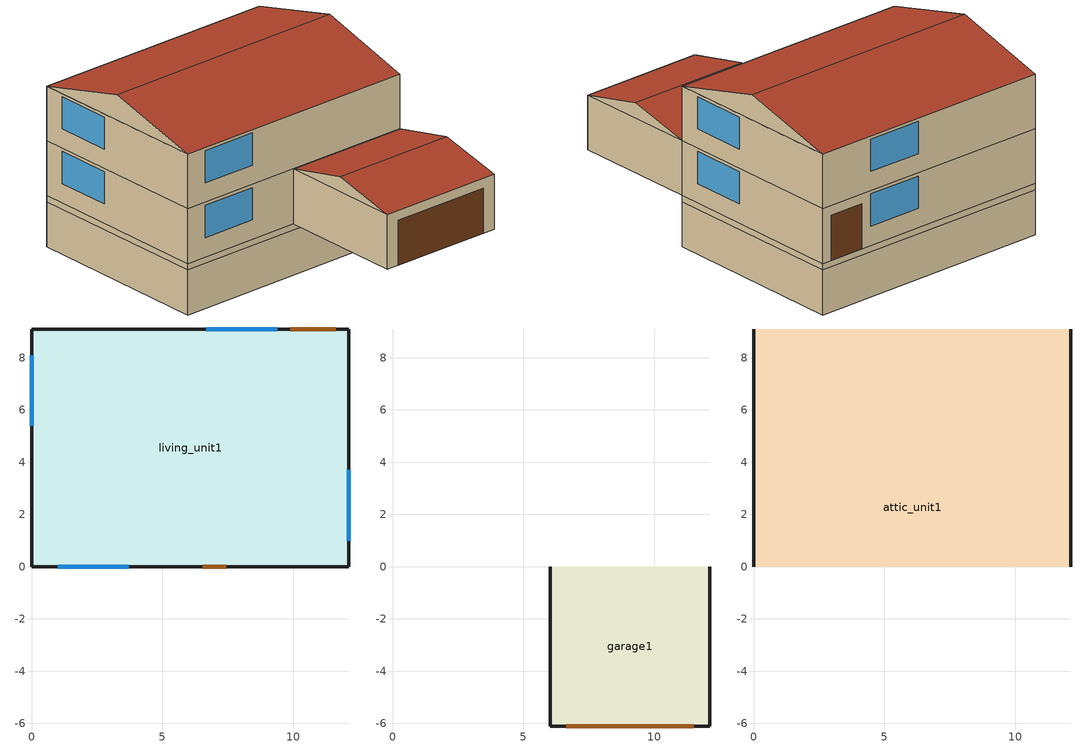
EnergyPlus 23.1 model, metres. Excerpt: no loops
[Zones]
living_unit1
 floor adiabatic (Interior Floor): 0,0 0,9.1 12.13,9.1 12.13,0 z2.9
 floor to living_unit1 (Interior Floor): 0,0 0,9.1 12.13,9.1 12.13,0 z0.3
 floor ground (Exterior Floor): 0,0 0,9.1 12.13,9.1 12.13,0 z-2.13
 wall outside (Exterior Wall): 12.13,0 12.13,9.1 0,9.1 0,0 6.04,0 z0.3:2.9; 0,0 12.13,0 12.13,9.1 0,9.1 0,0 z2.9:5.49
 wall outside (Basement Wall): 0,0 12.13,0 12.13,9.1 0,9.1 0,0 z0:0.3
 wall to garage1 (Exterior Wall): 6.04,0 12.13,0 z0.3:2.9
 wall ground (Basement Wall): 0,0 12.13,0 12.13,9.1 0,9.1 0,0 z-2.13:0
 window (Exterior Window): 1,0 3.71,0 / 9.39,9.1 6.68,9.1 / 12.13,1 12.13,3.71 / 0,8.1 0,5.39 z1.22:2.74; 1,0 3.71,0 / 9.39,9.1 6.68,9.1 / 12.13,1 12.13,3.71 / 0,8.1 0,5.39 z3.81:5.34
 door (Exterior Door): 11.63,9.1 9.89,9.1 z0.3:2.44
 door inside (Exterior Door): 6.54,0 7.45,0 z0.3:2.44
 ceiling to attic_unit1 (Interior Ceiling): 0,0 12.13,0 12.13,9.1 0,9.1 z5.49
garage1
 floor ground (Interior Floor): 6.04,-6.1 6.04,0 12.13,0 12.13,-6.1 z0.3
 wall outside (Gable_end): 6.04,0 6.04,-6.1 12.13,-6.1 12.13,0 z0.3:2.9; 12.13,-6.1,2.9 12.13,0,2.9 12.13,-3.05,3.61; 6.04,0,2.9 6.04,-6.1,2.9 6.04,-3.05,3.61
 door (Exterior Door): 6.65,-6.1 11.52,-6.1 z0.3:2.44
 roof outside (Exterior Roof): 6.04,-6.1,2.9 12.13,-6.1,2.9 12.13,-3.05,3.61 6.04,-3.05,3.61; 12.13,0,2.9 6.04,0,2.9 6.04,-3.05,3.61 12.13,-3.05,3.61
attic_unit1
 wall outside (Gable_end): 12.13,0,5.49 12.13,9.1,5.49 12.13,4.55,6.7; 0,9.1,5.49 0,0,5.49 0,4.55,6.7
 roof outside (Exterior Roof): 0,0,5.49 12.13,0,5.49 12.13,4.55,6.7 0,4.55,6.7; 12.13,9.1,5.49 0,9.1,5.49 0,4.55,6.7 12.13,4.55,6.7
[Building]
US+SF+CZ6A+gasfurnace+heatedbsmt+IECC_2021: North Axis {deg}=0; Terrain=Suburbs; Loads Convergence Tolerance Value=0.04; Temperature Convergence Tolerance Value {deltaC}=0.4; Solar Distribution=FullExterior; Maximum Number of Warmup Days=25; Minimum Number of Warmup Days=6
[Site:WaterMainsTemperature]
Calculation method=Correlation; Annual average outdoor air temperature {C}=6.375; Maximum difference in monthly average outdoor air temperatures {C}=33.5
[Site:Location]
Site:Location=Rochester International Arpt_MN_USA Design_Conditions; Latitude {N+ S-}=43.9; Longitude {W- E+}=-92.5; Time Zone Relative to GMT {GMT+/-}=-6; Elevation {m}=398
[SizingPeriod:DesignDay] Day of Month=21; Dry-Bulb Temperature Range Modifier Type=DefaultMultipliers; Humidity Condition Type=Wetbulb; Barometric Pressure {Pa}=96634; Rain {Yes/No}=No; Snow on ground {Yes/No}=No; Daylight Savings Time Indicator=No
Name | Month | Day Type | Maximum Dry-Bulb Temperature {C} | Daily Dry-Bulb Temperature Range {C} | Wetbulb at Maximum Dry-Bulb {C} | Wind Speed {m/s} design conditions vs. traditional 6.71 m/s (15 mph) | Wind Direction {Degrees; N=0, S=180} | Solar Model Indicator | Clearness {0.0 to 1.1} | Wind Speed {m/s} design conditions vs. traditional 3.35 m/s (7mph) | ASHRAE Clear Sky Optical Depth for Beam Irradiance (taub) | ASHRAE Clear Sky Optical Depth for Diffuse Irradiance (taud)
Rochester International Arpt Ann Htg 99.6% Condns DB | 1 | WinterDesignDay | -26.2 | 0 | -26.2 | 5.7 | 310 | ASHRAEClearSky | 0
Rochester International Arpt Ann Clg .4% Condns DB=>MWB | 7 | SummerDesignDay | 31.2 | 10.6 | 23.1 |  | 200 | ASHRAETau |  | 6.7 | 0.404 | 2.226
[Material]
Name | Roughness | Thickness {m} | Conductivity {W/m-K} | Density {kg/m3} | Specific Heat {J/kg-K} | Thermal Absorptance | Solar Absorptance | Specific Heat {J/kg-K} # VM: Kept sp.heat same as cement_stucco due to lack of data | Visible Absorptance | Thickness {m}			# back calculating to yield reqd. U
sheathing_consol_layer | Rough | 0.031115 | 0.035329 | 20.1 | 1465.415
ceil_consol_layer | Rough | 0.444461 | 0.0617176 | 41.9286 | 776.251
floor_consol_layer | Rough | 0.000254 | 12.9895 | 55.074 | 916.9311
bsmtwall_consol_layer | Rough | 0.1397 | 0.0601466 | 120.801 | 1036.26
wall_consol_layer | Rough | 0.1397 | 0.057165 | 120.801 | 1036.26
Asphalt_shingle | MediumRough | 0.00633985 | 0.08186 | 1121.29 | 1255.2 | 0.9 | 0.75
cement_stucco | MediumSmooth | 0.01905 | 0.721 | 1865.58 | 878.64
syn_stucco | MediumSmooth | 0.003048 | 8.65E-02 | 400 |  | 0.7 |  | 878.64
Drywall_1/2in | MediumSmooth | 0.0127 | 0.16009 | 800.923 | 1087.84
OSB_5/8in | MediumSmooth | 0.015875 | 0.1163 | 544.627 | 1213.36
OSB_7/16in | MediumSmooth | 0.0111125 | 0.1163 | 544.627 | 1213.36
Plywood_3/4in | Rough | 0.01905 | 0.115458 | 544.68 | 674.54 | 0.9 | 0.7 |  | 0.7
Carpet_n_pad | MediumSmooth | 0.0254001 | 0.0601314 | 32.0369 | 836.8 | 0.9 | 0.7 |  | 0.7
OSB_1/2in | MediumSmooth | 0.0127 | 0.1163 | 544.627 | 1213.36 | 0.9 | 0.7 |  | 0.7
door_const | Smooth |  | 0.0720096 | 512.64 | 767.58 |  |  |  |  | 0.0422696
Std Wood 6inch | MediumSmooth | 0.15 | 0.12 | 540 | 1210 | 0.9 | 0.7 |  | 0.7
[Construction]
Exterior Wall: syn_stucco, sheathing_consol_layer, OSB_7/16in, wall_consol_layer, Drywall_1/2in
InteriorFurnishings: Std Wood 6inch
Exterior Floor: floor_consol_layer, Plywood_3/4in, Carpet_n_pad
Interior Floor: Plywood_3/4in, Carpet_n_pad
Interior Ceiling: ceil_consol_layer, Drywall_1/2in
Exterior Roof: Asphalt_shingle, OSB_1/2in
Exterior Window: Glass
Exterior Door: door_const
Gable_end: cement_stucco, Bldg_paper_felt, OSB_5/8in, Air_4_in_vert, Drywall_1/2in
window_w_blinds: Glass, int_blind
Basement Wall: Plywood_3/4in, bsmtwall_consol_layer, Plywood_3/4in
[Material:NoMass]
Bldg_paper_felt: Roughness=Smooth; Thermal Resistance {m2-K/W}=0.0105666
[Material:AirGap]
Air_4_in_vert: Thermal Resistance {m2-K/W}=0.158499
[WindowMaterial:SimpleGlazingSystem]
Glass: 1.70358, 0.3344, 0.88
[WindowMaterial:Blind]
int_blind: Slat Orientation=Horizontal; Slat Width {m}=0.025; Slat Separation {m}=0.01875; Slat Thickness {m}=0.001; Slat Angle {deg}=45; Slat Conductivity {W/m-K}=221; Slat Beam Solar Transmittance=0; Front Side Slat Beam Solar Reflectance=0.5; Back Side Slat Beam Solar Reflectance=0.5; Slat Diffuse Solar Transmittance=0; Front Side Slat Diffuse Solar Reflectance=0.5; Back Side Slat Diffuse Solar Reflectance=0.5; Slat Beam Visible Transmittance=0; Front Side Slat Beam Visible Reflectance=0.5; Back Side Slat Beam Visible Reflectance=0.5; Slat Diffuse Visible Transmittance=0; Front Side Slat Diffuse Visible Reflectance=0.5; Back Side Slat Diffuse Visible Reflectance=0.5; Slat Infrared Hemispherical Transmittance=0; Front Side Slat Infrared Hemispherical Emissivity=0.9; Back Side Slat Infrared Hemispherical Emissivity=0.9; Blind to Glass Distance {m}=0.05; Blind Top Opening Multiplier=0.5; Blind Bottom Opening Multiplier=0.5; Blind Left Side Opening Multiplier=0.5; Blind Right Side Opening Multiplier=0.5
[Zone] Multiplier=1
living_unit1; garage1; attic_unit1
[InternalMass]
Internalmass_unit1: Construction=InteriorFurnishings; Zone=living_unit1; Surface Area {m2}=9.89591
[Shading:Overhang] Height above window or door=0; Tilt angle from window/door=90; Left extension from window/door width=0; Right extension from window/door width=0; Depth=0.0152439
Name | Window or door
Overhang_sdr_1.unit1 | Window_sdr_1.unit1
Overhang_sdr_2.unit1 | Window_sdr_2.unit1
[WindowShadingControl]
Shades-living_unit1: Zone=living_unit1; Shading Type=InteriorBlind; Construction with Shading=window_w_blinds; Shading Control Type=OnIfScheduleAllows; Schedule=shading_2012iecc; Shading Control Is Scheduled=Yes; Glare Control Is Active=No; Multiple Surface Control Type=Sequential; Fenestration Surface 1=Window_ldf_1.unit1; Fenestration Surface 2=Window_ldb_1.unit1; Fenestration Surface 3=Window_sdr_1.unit1; Fenestration Surface 4=Window_sdl_1.unit1; Fenestration Surface 5=Window_ldf_2.unit1; Fenestration Surface 6=Window_ldb_2.unit1; Fenestration Surface 7=Window_sdr_2.unit1; Fenestration Surface 8=Window_sdl_2.unit1
[GroundHeatTransfer:Control]
gtp_control: Run Basement Preprocessor=yes; Run Slab Preprocessor=yes
[GroundHeatTransfer:Slab:Materials]
NMAT: Number of materials=2; ALBEDO: Surface Albedo: No Snow=0.16; ALBEDO: Surface Albedo: Snow=0.4; EPSLW: Surface Emissivity: No Snow=0.9; EPSLW: Surface Emissivity: Snow=0.9; Z0: Surface Roughness: No Snow {cm}=0.75; Z0: Surface Roughness: Snow {cm}=0.05; HIN: Indoor HConv: Downward Flow {W/m2-K}=6; HIN: Indoor HConv: Upward {W/m2-K}=9
[GroundHeatTransfer:Slab:MatlProps]
RHO: Slab Material density {kg/m3}=2300; RHO: Soil Density {kg/m3}=1200; CP: Slab CP {J/kg-K}=650; CP: Soil CP {J/kg-K}=1200; TCON: Slab k {W/m-K}=0.9; TCON: Soil k {W/m-K}=1
[GroundHeatTransfer:Slab:BoundConds]
EVTR: Is surface evapotranspiration modeled=FALSE; FIXBC: is the lower boundary at a fixed temperature=TRUE; TDEEPin {C}=10; USRHflag: Is the ground surface h specified by the user?=FALSE
[GroundHeatTransfer:Slab:BldgProps]
IYRS: Number of years to iterate=10; Shape: Slab shape=0; HBLDG: Building height {m}=4; TIN1: January Indoor Average Temperature Setpoint {C}=22.22; TIN2: February Indoor Average Temperature Setpoint {C}=22.22; TIN3: March Indoor Average Temperature Setpoint {C}=22.22; TIN4: April Indoor Average Temperature Setpoint {C}=22.22; TIN5: May Indoor Average Temperature Setpoint {C}=22.22; TIN6: June Indoor Average Temperature Setpoint {C}=23.88; TIN7: July Indoor Average Temperature Setpoint {C}=23.88; TIN8: August Indoor Average Temperature Setpoint {C}=23.88; TIN9: September Indoor Average Temperature Setpoint {C}=23.88; TIN10: October Indoor Average Temperature Setpoint {C}=22.22; TIN11: NovemberIndoor Average Temperature Setpoint {C}=22.22; TIN12: December Indoor Average Temperature Setpoint {C}=22.22; TINAmp: Daily Indoor sine wave variation amplitude {deltaC}=0; ConvTol: Convergence Tolerance=0.1
[GroundHeatTransfer:Slab:Insulation]
RINS: R value of under slab insulation {m2-K/W}=0; DINS: Width of strip of under slab insulation {m}=0; RVINS: R value of vertical insulation {m2-K/W}=0; ZVINS: Depth of vertical insulation {m}=1.5; IVINS: Flag: Is there vertical insulation=0
[GroundHeatTransfer:Slab:EquivalentSlab]
APRatio: The area to perimeter ratio for this slab {m}=2.59995; SLABDEPTH: Thickness of slab on grade {m}=0.1; CLEARANCE: Distance from edge of slab to domain edge {m}=15; ZCLEARANCE: Distance from bottom of slab to domain bottom {m}=15
[GroundHeatTransfer:Basement:SimParameters]
F: Multiplier for the ADI solution:=0.1; IYRS: Maximum number of yearly iterations:=15
[GroundHeatTransfer:Basement:MatlProps]
NMAT: Number of materials in this domain=6; Density for Foundation Wall {kg/m3}=2243; density for Floor Slab {kg/m3}=2243; density for Ceiling {kg/m3}=311; density for Soil {kg/m3}=1500; density for Gravel {kg/m3}=2000; density for Wood {kg/m3}=449; Specific heat for foundation wall {J/kg-K}=880; Specific heat for floor slab {J/kg-K}=880; Specific heat for ceiling {J/kg-K}=1530; Specific heat for soil {J/kg-K}=840; Specific heat for gravel {J/kg-K}=720; Specific heat for wood {J/kg-K}=1530; Thermal conductivity for foundation wall {W/m-K}=1.4; Thermal conductivity for floor slab {W/m-K}=1.4; Thermal conductivity for ceiling {W/m-K}=0.09; thermal conductivity for soil {W/m-K}=1.1; thermal conductivity for gravel {W/m-K}=1.9; thermal conductivity for wood {W/m-K}=0.12
[GroundHeatTransfer:Basement:Insulation]
REXT: R Value of any exterior insulation {m2-K/W} # Rvalue has to be > 0=3.3459; INSFULL: Flag: Is the wall fully insulated?=True
[GroundHeatTransfer:Basement:SurfaceProps]
ALBEDO: Surface albedo for No snow conditions=0.16; ALBEDO: Surface albedo for snow conditions=0.4; EPSLN: Surface emissivity No Snow=0.94; EPSLN: Surface emissivity with Snow=0.86; VEGHT: Surface roughness No snow conditions {cm}=6; VEGHT: Surface roughness Snow conditions {cm}=0.25; PET: Flag, Potential evapotranspiration on?=False
[GroundHeatTransfer:Basement:BldgData]
DWALL: Wall thickness {m}=0.2; DSLAB: Floor slab thickness {m}=0.243828; DGRAVXY: Width of gravel pit beside basement wall {m}=0.3; DGRAVZN: Gravel depth extending above the floor slab {m}=0.2; DGRAVZP: Gravel depth below the floor slab {m}=0.1
[GroundHeatTransfer:Basement:Interior]
COND: Flag: Is the basement conditioned?=True; HIN: Downward convection only heat transfer coefficient {W/m2-K}=0.92; HIN: Upward convection only heat transfer coefficient {W/m2-K}=4.04; HIN: Horizontal convection only heat transfer coefficient {W/m2-K}=3.08; HIN: Downward combined (convection and radiation) heat transfer coefficient {W/m2-K}=6.13; HIN: Upward combined (convection and radiation) heat transfer coefficient {W/m2-K}=9.26; HIN: Horizontal combined (convection and radiation) heat transfer coefficient {W/m2-K}=8.29
[GroundHeatTransfer:Basement:ComBldg]
January average temperature {C}=21; February average temperature {C}=21; March average temperature {C}=21; April average temperature {C}=21; May average temperature {C}=24; June average temperature {C}=24; July average temperature {C}=24; August average temperature {C}=24; September average temperature {C}=24; October average temperature {C}=24; November average temperature {C}=21; December average temperature {C}=21; Daily variation sine wave amplitude {deltaC}=21
[GroundHeatTransfer:Basement:EquivSlab]
APRatio: The area to perimeter ratio for this slab {m}=2.59995; EquivSizing: Flag=True
[GroundHeatTransfer:Basement:EquivAutoGrid]
CLEARANCE: Distance from outside of wall to edge of 3-D ground domain {m}=15; SlabDepth: Thickness of the floor slab {m}=0.1; BaseDepth: Depth of the basement wall below grade {m}=1.21914
[ElectricEquipment]
dishwasher1: living_unit1, DishWasher_equip_sch, EquipmentLevel, 65.6988, , , 0.15, 0.6, 0.25, dishwasher
refrigerator1: living_unit1, Refrigerator, EquipmentLevel, 91.0576, , , 0, 1, 0, refrigerator
clotheswasher1: living_unit1, ClothesWasher_equip_sch, EquipmentLevel, 28.4784, , , 0, 0.8, 0.2, clotheswasher
gas_dryer1: living_unit1, ClothesDryer, EquipmentLevel, 19.4182, , , 0, 1, 0, gas_dryer
gas_range1: living_unit1, CookingRange, EquipmentLevel, 0, , , 0, 1, 0, gas_range
television1: living_unit1, InteriorLighting, EquipmentLevel, 0, , , 0, 1, 0, television
gas_mels1: living_unit1, MiscPlugLoad, EquipmentLevel, 584.105, , , 0.06, 0.69, 0.25, gas_mels
IECC_Adj1: living_unit1, MiscPlugLoad, EquipmentLevel, 428.144, 0.062439, 0.411909, 0.251045
IECC_Adj_heatedbsmt: living_unit1, MiscPlugLoad, EquipmentLevel, 535.286, 0.062439, 0.411909, 0.251045
[GasEquipment]
gas_dryer1: living_unit1, ClothesDryer, EquipmentLevel, 395.596, , , 0.05, 0.1, 0.85, , gas_dryer
gas_range1: living_unit1, CookingRange, EquipmentLevel, 540.941, , , 0.06, 0.69, 0.25, , gas_range
gas_mels1: living_unit1, MiscPlugLoad, EquipmentLevel, 69.9354, , , 0.06, 0.69, 0.25, , gas_mels
[AvailabilityManager:Scheduled]
System availability: Schedule=always_avail
[ZoneVentilation:DesignFlowRate]
Ventilation_unit1: Zone or ZoneList=living_unit1; Schedule=always_avail; Design Flow Rate Calculation Method=Flow/Zone; Design Flow Rate {m3/s}=0; Ventilation Type=Exhaust; Fan Pressure Rise {Pa}=0; Fan Total Efficiency		# Fan consumption for MF are added here 1.4 cfm/W=0.6; Constant Term Coefficient=1; Temperature Term Coefficient=0; Velocity Term Coefficient=0; Velocity Squared Term Coefficient=0; Minimum Indoor Temperature {C}=-100; Maximum Indoor Temperature {C}=100; Delta Temperature {deltaC}=-100; Minimum Outdoor Temperature {C}=-100; Maximum Outdoor Temperature {C}=100; Maximum Wind Speed {m/s}=40
[Fan:ZoneExhaust]
Zone Exhaust Fan_unit1: Availability Schedule=always_avail; Fan Total Efficiency=0.6; Pressure Rise {Pa}=454.046; Maximum Flow Rate {m3/s}=0.0424753; System Availability Manager Coupling Mode=Decoupled
[People]
people_unit1: Zone or ZoneList=living_unit1; Number of People Schedule=Occupancy; Number of People Calculation Method=People; Number of People=3; Fraction Radiant=0; Sensible Heat Fraction=autocalculate; Activity Level Schedule=activity_sch; Enable ASHRAE 55 Comfort Warnings=No; Mean Radiant Temperature Calculation Type=ZoneAveraged
[Lights] Zone or ZoneList=living_unit1; Schedule=InteriorLightingHE; Design Level Calculation Method=LightingLevel; Return Air Fraction=0; Fraction Radiant=0.6; Fraction Visible=0.2; Fraction Replaceable=0
Name | Lighting Level {W}
Living Hardwired Lighting1 | 232.336
Living Plug-in Lighting1 | 105.654
Basement Hardwired Lighting | 92.2438
Basement Plug-in Lighting | 41.9476
[Exterior:Lights]
Name | Schedule | Design Level {W}
Exterior-Lights_unit1 | ExteriorLighting | 43.2425
Garage-Lights_unit1 | InteriorLightingHE | 7.16295
[Schedule:Compact]
activity_sch: Through: 12/31, For: AllDays, Until: 24:00, 117.28
shading_2012iecc: Through: 12/31, For: AllDays, Until 24:00, 0
always_avail: Through: 12/31, For: AllDays, Until: 24:00, 1
[Schedule:Day:Hourly]
OccupancyDay: 1, 1, 1, 1, 1, 1, 1, 0.8831, 0.40861, 0.24189, 0.24189, 0.24189, 0.24189, 0.24189, 0.24189, 0.24189, 0.29498, 0.5531, 0.89693, 0.89693, 0.89693, 1, 1, 1
LightingDay: 0.0625, 0.0625, 0.0625, 0.0625, 0.1875, 0.390625, 0.4375, 0.390625, 0.171875, 0.117188, 0.117188, 0.117188, 0.117188, 0.117188, 0.117188, 0.203125, 0.4375, 0.609375, 0.820312, 0.984375, 1, 0.6875, 0.382812, 0.15625
ExteriorLightingDay: 1, 1, 1, 1, 1, 1, 0, 0, 0, 0, 0, 0, 0, 0, 0, 0, 0, 0, 1, 1, 1, 1, 1, 1
LightingDay_EELighting: 0.06875, 0.06875, 0.06875, 0.06875, 0.20625, 0.429688, 0.48125, 0.429688, 0.189062, 0.128906, 0.128906, 0.128906, 0.128906, 0.128906, 0.128906, 0.223438, 0.48125, 0.670312, 0.902344, 1, 1, 0.75625, 0.421094, 0.171875
RefrigeratorDay: 0.8, 0.782696, 0.765594, 0.742857, 0.731388, 0.731388, 0.75996, 0.8, 0.817103, 0.828571, 0.8, 0.8, 0.839839, 0.839839, 0.828571, 0.839839, 0.885714, 0.971429, 1, 0.971429, 0.942857, 0.925553, 0.885714, 0.828571
MiscPlugLoadDay: 0.60749, 0.559339, 0.552853, 0.545071, 0.524481, 0.585279, 0.676232, 0.718547, 0.60749, 0.517023, 0.529183, 0.529345, 0.520428, 0.538424, 0.568742, 0.600357, 0.710117, 0.862678, 0.936608, 0.966764, 1, 0.976654, 0.845169, 0.734436
CookingRangeDay: 0.0471585, 0.0471585, 0.0235459, 0.0235459, 0.0471585, 0.0707044, 0.165088, 0.283018, 0.306564, 0.320771, 0.283018, 0.330176, 0.377335, 0.306564, 0.292423, 0.377335, 0.613194, 1, 0.778348, 0.400947, 0.235859, 0.165088, 0.103722, 0.0707044
DishwasherWeekday_equip_sch: 0.129162, 0.0573867, 0.042998, 0.0286934, 0.0286934, 0.0860801, 0.172244, 0.258408, 0.488208, 0.545594, 0.473819, 0.402044, 0.344573, 0.387655, 0.315879, 0.301491, 0.315879, 0.416348, 0.732312, 0.933333, 0.761005, 0.559983, 0.373266, 0.258408
DishwasherWeekend_equip_sch: 0.138388, 0.0614858, 0.0460692, 0.0307429, 0.0307429, 0.0922286, 0.184547, 0.276866, 0.52308, 0.584565, 0.507663, 0.430761, 0.369185, 0.415344, 0.338442, 0.323026, 0.338442, 0.446087, 0.78462, 1, 0.815362, 0.599982, 0.399928, 0.276866
DishwasherVacation_equip_sch; ClothesWasherVacation_equip_sch; ClothesDryerVacation: 0, 0, 0, 0, 0, 0, 0, 0, 0, 0, 0, 0, 0, 0, 0, 0, 0, 0, 0, 0, 0, 0, 0, 0
ClothesWasherWeekday_equip_sch: 0.0887931, 0.0710155, 0.0354602, 0.0354602, 0.0710155, 0.106571, 0.213142, 0.461934, 0.692948, 0.817391, 0.799614, 0.710725, 0.639615, 0.568599, 0.497489, 0.461934, 0.479711, 0.461934, 0.461934, 0.461934, 0.461934, 0.444156, 0.30203, 0.159904
ClothesWasherWeekend_equip_sch: 0.10863, 0.0868807, 0.0433822, 0.0433822, 0.0868807, 0.130379, 0.260758, 0.565131, 0.847755, 1, 0.978251, 0.869505, 0.782508, 0.695627, 0.60863, 0.565131, 0.586881, 0.565131, 0.565131, 0.565131, 0.565131, 0.543382, 0.369505, 0.195627
ClothesDryerWeekday: 0.0996819, 0.0598091, 0.0398727, 0.0199364, 0.0398727, 0.0598091, 0.159491, 0.318982, 0.486427, 0.685791, 0.785473, 0.817391, 0.7456, 0.677837, 0.610073, 0.578155, 0.558218, 0.546236, 0.518346, 0.510391, 0.5263, 0.546236, 0.4386, 0.239236
ClothesDryerWeekend: 0.121951, 0.0731707, 0.0487805, 0.0243902, 0.0487805, 0.0731707, 0.195122, 0.390244, 0.595097, 0.839, 0.960951, 1, 0.91217, 0.829268, 0.746366, 0.707317, 0.682927, 0.668268, 0.634146, 0.624415, 0.643878, 0.668268, 0.536585, 0.292683
[Schedule:Week:Compact]
RefrigeratorWeek: For: AllDays, RefrigeratorDay
MiscPlugLoadWeek: For: AllDays, MiscPlugLoadDay
CookingRangeWeek: For: AllDays, CookingRangeDay
DishwasherWeek_equip_sch: For: Weekdays, DishwasherWeekday_equip_sch, For: CustomDay1, DishwasherVacation_equip_sch, For: AllOtherDays, DishwasherWeekend_equip_sch
ClothesWasherWeek_equip_sch: For: Weekdays, ClothesWasherWeekday_equip_sch, For: CustomDay1, ClothesWasherVacation_equip_sch, For: AllOtherDays, ClothesWasherWeekend_equip_sch
ClothesDryerWeek: For: Weekdays, ClothesDryerWeekday, For: CustomDay1, ClothesDryerVacation, For: AllOtherDays, ClothesDryerWeekend
OccupancyWeek: AllDays, OccupancyDay
LightingProfileWeek: For: AllDays, LightingDay
LightingProfileWeek_EELighting: For: AllDays, LightingDay_EELighting
ExteriorLightingProfileWeek: For: AllDays, ExteriorLightingDay
[Schedule:Year]
Occupancy: OccupancyWeek, 1, 1, 12, 31
InteriorLighting: LightingProfileWeek, 1, 1, 12, 31
InteriorLightingHE: LightingProfileWeek_EELighting, 1, 1, 12, 31
ExteriorLighting: ExteriorLightingProfileWeek, 1, 1, 12, 31
Refrigerator: RefrigeratorWeek, 1, 1, 12, 31
MiscPlugLoad: MiscPlugLoadWeek, 1, 1, 12, 31
CookingRange: CookingRangeWeek, 1, 1, 12, 31
Dishwasher_equip_sch: DishwasherWeek_equip_sch, 1, 1, 12, 31
ClothesWasher_equip_sch: ClothesWasherWeek_equip_sch, 1, 1, 12, 31
ClothesDryer: ClothesDryerWeek, 1, 1, 12, 31
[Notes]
The Residential Prototype Building Models were developed by Pacific Northwest National Laboratory (PNNL),
under contract with the U.S. Department of Energy (DOE).
The purpose of developing these building prototype models is to measure energy saving impacts from
various residential energy codes. Detailed model development descriptions are documented in
PNNL report titled "Cost-Effectiveness Analysis of the 2009 and 2012 IECC Residential Provisions
- Technical Support Document".
IDF File:     ./input-main/US+SF+CZ6A+gasfurnace+heatedbsmt+IECC_2021.idf
Run Case:     US+SF+CZ6A+gasfurnace+heatedbsmt+IECC_2021
WeatherFile:  USA_MN_Rochester.Intl.AP.726440_TMY3.epw
BEGIN of res.eplus.tmpl
GPARM parameters as run:
ID = US+SF+CZ6A+gasfurnace+heatedbsmt+IECC_2021
weatherfile = USA_MN_Rochester.Intl.AP.726440_TMY3.epw
climate_zone = Climate Zone 6
moisture_regime = Moist
humidity_designation = Not Warm-Humid
tropical_designation = Not Tropical
bldg_type = Single-Family
fndn_type = Heated Basement
system_tag = Gas Furnace
code = IECC_2021
state_abbr = MN
appliances_credit =
shgc_window =
dhw_source_fuel =
dhw_heater_eff =
afn_control = MultizoneWithDistribution
dhw_type =
webposting = Yes
DEBUG_TYPE = no
hourly_output = no
TEMPLATE_PATH = template/v23.1
default_values = regular
BEGIN of res.default.var.tmpl
END of res.default.var.tmpl
BEGIN of res.geo.sf.tmpl
